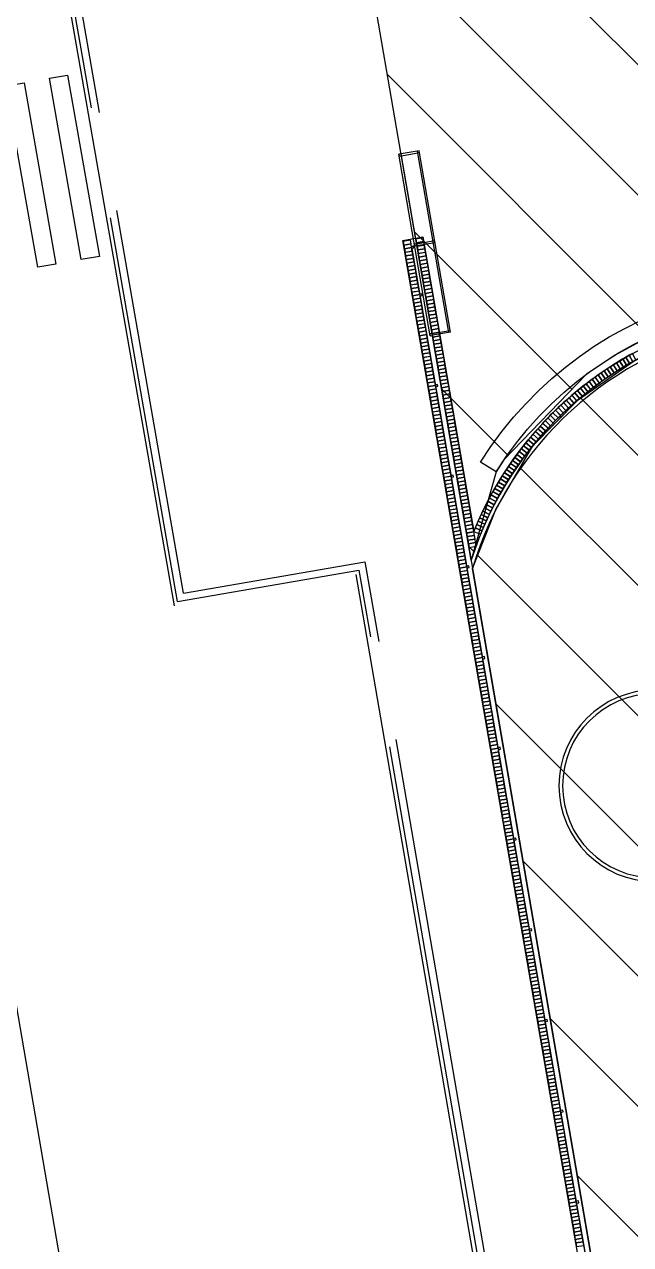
# Model space of a CAD drawing. Header units: inches. Extents: x 542650 to 544515, y 9574150 to 9574595.
# Drawn here: x 544309.77 to 544326.24, y 9574480.24 to 9574513.38 of the extents above; entities that cross this region are included whole.
import ezdxf

# ---------------------------------------------------------------- set-up
doc = ezdxf.new("R2010")
doc.units = ezdxf.units.IN
doc.header["$MEASUREMENT"] = 0
doc.layers.add('I-ARQ', color=8, linetype='Continuous')
doc.layers.add('SANIT', color=3, linetype='Continuous')
pattern_1 = [(315, (1179.8033, 467.0157), (1.76776695297, 1.76776695297), [])]

# ---------------------------------------------------------------- blocks, each defined once
blk = doc.blocks.new('CERCA')
blk.add_lwpolyline([(-0.025, 0), (0.025, 0), (0.025, -0.06), (-0.025, -0.06)], close=True)
blk = doc.blocks.new('PISO TIJOLINHO')
at = {"layer": 'I-ARQ'}
blk.add_lwpolyline([(-0.05, 0), (-0.05, 0.2), (0.05, 0.2), (0.05, 0)], close=True, dxfattribs=at)
blk = doc.blocks.new('BL PRAÇA')
at = {"layer": 'I-ARQ'}
for p, q in [((464371.786, 9295906.647), (464409.46, 9295900.146)), ((464371.933, 9295906.774), (464409.565, 9295900.28)), ((464371.59, 9295906.478), (464418.469, 9295898.388)), ((464404.916, 9295898.19), (464377.127, 9295902.985)), ((464404.718, 9295898.021), (464377.29, 9295902.754)), ((464377.372, 9295902.638), (464409.398, 9295897.112)), ((464412.185, 9295900.917), (464412.451, 9295900.494)), ((464415.978, 9295899.68), (464415.893, 9295899.188)), ((464415.942, 9295899.179), (464416.027, 9295899.672)), ((464415.969, 9295899.631), (464420.896, 9295898.781)), ((464415.978, 9295899.68), (464420.905, 9295898.83)), ((464415.883, 9295899.129), (464420.81, 9295898.278)), ((464415.893, 9295899.188), (464420.82, 9295898.337)), ((464418.332, 9295898.767), (464418.416, 9295899.256)), ((464418.381, 9295898.758), (464418.466, 9295899.251)), ((464418.306, 9295898.619), (464418.332, 9295898.767)), ((464420.771, 9295898.346), (464420.856, 9295898.839)), ((464420.905, 9295898.83), (464420.82, 9295898.337)), ((464409.745, 9295897.356), (464407.577, 9295897.731)), ((464409.514, 9295897.193), (464407.707, 9295897.505)), ((464408.664, 9295892.266), (464409.514, 9295897.193)), ((464408.895, 9295892.429), (464409.745, 9295897.356)), ((464408.895, 9295892.429), (464419.283, 9295890.612)), ((464408.548, 9295892.185), (464430.014, 9295888.432)), ((464408.664, 9295892.266), (464419.085, 9295890.444)), ((464421.943, 9295890.147), (464429.772, 9295888.779)), ((464422.073, 9295889.922), (464429.933, 9295888.547))]:
    blk.add_line(p, q, dxfattribs=at)
for points in [[(464418.306, 9295898.619), (464371.786, 9295906.647), (464368.831, 9296025.977), (464470.316, 9296025.139), (464470.316, 9295889.644), (464428.161, 9295896.919)], [(464418.332, 9295898.767), (464371.933, 9295906.774), (464368.985, 9296025.826), (464470.166, 9296024.99), (464470.166, 9295889.822), (464428.186, 9295897.066)], [(464418.469, 9295898.388), (464418.563, 9295898.93), (464410.564, 9295900.31)], [(464335.895, 9295898.682), (464352.65, 9295895.788), (464361.279, 9295894.675), (464389.002, 9295889.378), (464435.408, 9295881.401), (464442.849, 9295879.982), (464467.587, 9295874.892), (464479.64, 9295872.047), (464490.017, 9295869.647)]]:
    blk.add_lwpolyline(points, dxfattribs=at)
for points in [[(464376.566, 9295924.031, 0.292611), (464380.577, 9295917.765, 0.22027), (464402.963, 9295917.798, -1.066721), (464409.784, 9295900.242, -1.086083)], [(464381.474, 9295917.262, 0.210235), (464403.005, 9295917.708, -1.078096), (464409.565, 9295900.28)]]:
    blk.add_lwpolyline(points, format="xyb", dxfattribs=at)
for points in [[(464391.145, 9295903.103), (464391.179, 9295903.3), (464391.278, 9295903.283), (464391.244, 9295903.086)], [(464391.244, 9295903.086), (464391.278, 9295903.283), (464391.376, 9295903.266), (464391.342, 9295903.069)], [(464391.342, 9295903.069), (464391.376, 9295903.266), (464391.475, 9295903.249), (464391.441, 9295903.052)], [(464391.441, 9295903.052), (464391.475, 9295903.249), (464391.573, 9295903.232), (464391.539, 9295903.035)], [(464391.539, 9295903.035), (464391.573, 9295903.232), (464391.672, 9295903.215), (464391.638, 9295903.018)], [(464391.638, 9295903.018), (464391.672, 9295903.215), (464391.771, 9295903.198), (464391.737, 9295903.001)], [(464391.737, 9295903.001), (464391.771, 9295903.198), (464391.869, 9295903.181), (464391.835, 9295902.984)], [(464391.835, 9295902.984), (464391.869, 9295903.181), (464391.968, 9295903.164), (464391.934, 9295902.967)], [(464391.934, 9295902.967), (464391.968, 9295903.164), (464392.066, 9295903.147), (464392.032, 9295902.95)], [(464392.032, 9295902.95), (464392.066, 9295903.147), (464392.165, 9295903.13), (464392.131, 9295902.933)], [(464392.131, 9295902.933), (464392.165, 9295903.13), (464392.263, 9295903.113), (464392.229, 9295902.916)], [(464392.229, 9295902.916), (464392.263, 9295903.113), (464392.362, 9295903.096), (464392.328, 9295902.899)], [(464392.377, 9295903.093), (464392.328, 9295903.102), (464392.338, 9295903.161), (464392.388, 9295903.152)], [(464392.328, 9295902.899), (464392.362, 9295903.096), (464392.46, 9295903.079), (464392.426, 9295902.882)], [(464392.426, 9295902.882), (464392.46, 9295903.079), (464392.559, 9295903.062), (464392.525, 9295902.865)], [(464392.525, 9295902.865), (464392.559, 9295903.062), (464392.657, 9295903.045), (464392.623, 9295902.848)], [(464392.623, 9295902.848), (464392.657, 9295903.045), (464392.756, 9295903.028), (464392.722, 9295902.831)], [(464392.722, 9295902.831), (464392.756, 9295903.028), (464392.855, 9295903.011), (464392.821, 9295902.814)], [(464392.821, 9295902.814), (464392.855, 9295903.011), (464392.953, 9295902.994), (464392.919, 9295902.797)], [(464392.919, 9295902.797), (464392.953, 9295902.994), (464393.052, 9295902.977), (464393.018, 9295902.78)], [(464393.018, 9295902.78), (464393.052, 9295902.977), (464393.15, 9295902.96), (464393.116, 9295902.763)], [(464393.116, 9295902.763), (464393.15, 9295902.96), (464393.249, 9295902.943), (464393.215, 9295902.746)], [(464393.215, 9295902.746), (464393.249, 9295902.943), (464393.347, 9295902.926), (464393.313, 9295902.729)], [(464393.313, 9295902.729), (464393.347, 9295902.926), (464393.446, 9295902.909), (464393.412, 9295902.712)], [(464393.412, 9295902.712), (464393.446, 9295902.909), (464393.544, 9295902.892), (464393.51, 9295902.695)], [(464393.51, 9295902.695), (464393.544, 9295902.892), (464393.643, 9295902.875), (464393.609, 9295902.678)], [(464393.609, 9295902.678), (464393.643, 9295902.875), (464393.741, 9295902.858), (464393.707, 9295902.661)], [(464393.707, 9295902.661), (464393.741, 9295902.858), (464393.84, 9295902.841), (464393.806, 9295902.644)], [(464393.806, 9295902.644), (464393.84, 9295902.841), (464393.939, 9295902.824), (464393.905, 9295902.627)], [(464393.905, 9295902.627), (464393.939, 9295902.824), (464394.037, 9295902.807), (464394.003, 9295902.61)], [(464394.003, 9295902.61), (464394.037, 9295902.807), (464394.136, 9295902.79), (464394.102, 9295902.593)], [(464394.102, 9295902.593), (464394.136, 9295902.79), (464394.234, 9295902.773), (464394.2, 9295902.576)], [(464394.2, 9295902.576), (464394.234, 9295902.773), (464394.333, 9295902.756), (464394.299, 9295902.559)], [(464394.299, 9295902.559), (464394.333, 9295902.756), (464394.431, 9295902.739), (464394.397, 9295902.542)], [(464394.397, 9295902.542), (464394.431, 9295902.739), (464394.53, 9295902.722), (464394.496, 9295902.525)], [(464394.496, 9295902.525), (464394.53, 9295902.722), (464394.628, 9295902.705), (464394.594, 9295902.508)], [(464394.594, 9295902.508), (464394.628, 9295902.705), (464394.727, 9295902.688), (464394.693, 9295902.491)], [(464394.693, 9295902.491), (464394.727, 9295902.688), (464394.825, 9295902.671), (464394.791, 9295902.474)], [(464394.791, 9295902.474), (464394.825, 9295902.671), (464394.924, 9295902.654), (464394.89, 9295902.457)], [(464394.841, 9295902.668), (464394.792, 9295902.677), (464394.802, 9295902.736), (464394.851, 9295902.727)], [(464394.89, 9295902.457), (464394.924, 9295902.654), (464395.023, 9295902.637), (464394.988, 9295902.44)], [(464394.988, 9295902.44), (464395.023, 9295902.637), (464395.121, 9295902.62), (464395.087, 9295902.423)], [(464395.087, 9295902.423), (464395.121, 9295902.62), (464395.22, 9295902.603), (464395.186, 9295902.406)], [(464395.186, 9295902.406), (464395.22, 9295902.603), (464395.318, 9295902.586), (464395.284, 9295902.389)], [(464395.284, 9295902.389), (464395.318, 9295902.586), (464395.417, 9295902.569), (464395.383, 9295902.372)], [(464395.383, 9295902.372), (464395.417, 9295902.569), (464395.515, 9295902.552), (464395.481, 9295902.355)], [(464395.481, 9295902.355), (464395.515, 9295902.552), (464395.614, 9295902.535), (464395.58, 9295902.338)], [(464395.58, 9295902.338), (464395.614, 9295902.535), (464395.712, 9295902.518), (464395.678, 9295902.321)], [(464395.678, 9295902.321), (464395.712, 9295902.518), (464395.811, 9295902.501), (464395.777, 9295902.304)], [(464395.777, 9295902.304), (464395.811, 9295902.501), (464395.909, 9295902.484), (464395.875, 9295902.287)], [(464395.875, 9295902.287), (464395.909, 9295902.484), (464396.008, 9295902.467), (464395.974, 9295902.27)], [(464395.974, 9295902.27), (464396.008, 9295902.467), (464396.106, 9295902.45), (464396.072, 9295902.253)], [(464396.072, 9295902.253), (464396.106, 9295902.45), (464396.205, 9295902.433), (464396.171, 9295902.236)], [(464396.171, 9295902.236), (464396.205, 9295902.433), (464396.304, 9295902.416), (464396.27, 9295902.219)], [(464396.27, 9295902.219), (464396.304, 9295902.416), (464396.402, 9295902.399), (464396.368, 9295902.202)], [(464396.368, 9295902.202), (464396.402, 9295902.399), (464396.501, 9295902.382), (464396.467, 9295902.185)], [(464396.467, 9295902.185), (464396.501, 9295902.382), (464396.599, 9295902.365), (464396.565, 9295902.168)], [(464396.565, 9295902.168), (464396.599, 9295902.365), (464396.698, 9295902.348), (464396.664, 9295902.151)], [(464396.664, 9295902.151), (464396.698, 9295902.348), (464396.796, 9295902.331), (464396.762, 9295902.134)], [(464396.762, 9295902.134), (464396.796, 9295902.331), (464396.895, 9295902.314), (464396.861, 9295902.117)], [(464396.861, 9295902.117), (464396.895, 9295902.314), (464396.993, 9295902.297), (464396.959, 9295902.1)], [(464396.959, 9295902.1), (464396.993, 9295902.297), (464397.092, 9295902.28), (464397.058, 9295902.083)], [(464397.058, 9295902.083), (464397.092, 9295902.28), (464397.19, 9295902.263), (464397.156, 9295902.066)], [(464397.156, 9295902.066), (464397.19, 9295902.263), (464397.289, 9295902.246), (464397.255, 9295902.049)], [(464397.305, 9295902.243), (464397.255, 9295902.252), (464397.265, 9295902.311), (464397.315, 9295902.302)], [(464397.255, 9295902.049), (464397.289, 9295902.246), (464397.388, 9295902.229), (464397.354, 9295902.032)], [(464397.354, 9295902.032), (464397.388, 9295902.229), (464397.486, 9295902.212), (464397.452, 9295902.015)], [(464397.452, 9295902.015), (464397.486, 9295902.212), (464397.585, 9295902.195), (464397.551, 9295901.998)], [(464397.551, 9295901.998), (464397.585, 9295902.195), (464397.683, 9295902.178), (464397.649, 9295901.981)], [(464397.649, 9295901.981), (464397.683, 9295902.178), (464397.782, 9295902.161), (464397.748, 9295901.964)], [(464397.748, 9295901.964), (464397.782, 9295902.161), (464397.88, 9295902.144), (464397.846, 9295901.947)], [(464397.846, 9295901.947), (464397.88, 9295902.144), (464397.979, 9295902.127), (464397.945, 9295901.93)], [(464397.945, 9295901.93), (464397.979, 9295902.127), (464398.077, 9295902.11), (464398.043, 9295901.913)], [(464398.043, 9295901.913), (464398.077, 9295902.11), (464398.176, 9295902.093), (464398.142, 9295901.896)], [(464398.142, 9295901.896), (464398.176, 9295902.093), (464398.274, 9295902.076), (464398.24, 9295901.879)], [(464398.24, 9295901.879), (464398.274, 9295902.076), (464398.373, 9295902.059), (464398.339, 9295901.862)], [(464398.339, 9295901.862), (464398.373, 9295902.059), (464398.472, 9295902.042), (464398.438, 9295901.845)], [(464398.438, 9295901.845), (464398.472, 9295902.042), (464398.57, 9295902.025), (464398.536, 9295901.828)], [(464398.536, 9295901.828), (464398.57, 9295902.025), (464398.669, 9295902.008), (464398.635, 9295901.811)], [(464398.635, 9295901.811), (464398.669, 9295902.008), (464398.767, 9295901.991), (464398.733, 9295901.794)], [(464398.733, 9295901.794), (464398.767, 9295901.991), (464398.866, 9295901.974), (464398.832, 9295901.777)], [(464398.832, 9295901.777), (464398.866, 9295901.974), (464398.964, 9295901.957), (464398.93, 9295901.76)], [(464398.93, 9295901.76), (464398.964, 9295901.957), (464399.063, 9295901.94), (464399.029, 9295901.743)], [(464399.029, 9295901.743), (464399.063, 9295901.94), (464399.161, 9295901.923), (464399.127, 9295901.726)], [(464399.127, 9295901.726), (464399.161, 9295901.923), (464399.26, 9295901.906), (464399.226, 9295901.709)], [(464399.226, 9295901.709), (464399.26, 9295901.906), (464399.358, 9295901.889), (464399.324, 9295901.692)], [(464399.324, 9295901.692), (464399.358, 9295901.889), (464399.457, 9295901.872), (464399.423, 9295901.675)], [(464399.423, 9295901.675), (464399.457, 9295901.872), (464399.556, 9295901.855), (464399.522, 9295901.658)], [(464399.522, 9295901.658), (464399.556, 9295901.855), (464399.654, 9295901.838), (464399.62, 9295901.641)], [(464399.62, 9295901.641), (464399.654, 9295901.838), (464399.753, 9295901.821), (464399.719, 9295901.624)], [(464399.768, 9295901.818), (464399.719, 9295901.827), (464399.729, 9295901.886), (464399.778, 9295901.877)], [(464399.719, 9295901.624), (464399.753, 9295901.821), (464399.851, 9295901.804), (464399.817, 9295901.607)], [(464399.817, 9295901.607), (464399.851, 9295901.804), (464399.95, 9295901.787), (464399.916, 9295901.59)], [(464399.916, 9295901.59), (464399.95, 9295901.787), (464400.048, 9295901.77), (464400.014, 9295901.573)], [(464400.014, 9295901.573), (464400.048, 9295901.77), (464400.147, 9295901.753), (464400.113, 9295901.556)], [(464400.113, 9295901.556), (464400.147, 9295901.753), (464400.245, 9295901.736), (464400.211, 9295901.539)], [(464400.211, 9295901.539), (464400.245, 9295901.736), (464400.344, 9295901.719), (464400.31, 9295901.522)], [(464400.31, 9295901.522), (464400.344, 9295901.719), (464400.442, 9295901.702), (464400.408, 9295901.505)], [(464400.408, 9295901.505), (464400.442, 9295901.702), (464400.541, 9295901.685), (464400.507, 9295901.488)], [(464400.507, 9295901.488), (464400.541, 9295901.685), (464400.639, 9295901.668), (464400.605, 9295901.471)], [(464412.657, 9295901.482), (464412.538, 9295901.642), (464412.618, 9295901.702), (464412.738, 9295901.541)], [(464412.738, 9295901.541), (464412.617, 9295901.7), (464412.696, 9295901.761), (464412.817, 9295901.602)], [(464412.817, 9295901.602), (464412.694, 9295901.76), (464412.773, 9295901.821), (464412.896, 9295901.663)], [(464412.896, 9295901.663), (464412.772, 9295901.82), (464412.85, 9295901.882), (464412.974, 9295901.725)], [(464400.605, 9295901.471), (464400.639, 9295901.668), (464400.738, 9295901.651), (464400.704, 9295901.454)], [(464400.704, 9295901.454), (464400.738, 9295901.651), (464400.837, 9295901.634), (464400.803, 9295901.437)], [(464400.803, 9295901.437), (464400.837, 9295901.634), (464400.935, 9295901.617), (464400.901, 9295901.42)], [(464400.901, 9295901.42), (464400.935, 9295901.617), (464401.034, 9295901.6), (464401, 9295901.403)], [(464401, 9295901.403), (464401.034, 9295901.6), (464401.132, 9295901.583), (464401.098, 9295901.386)], [(464401.098, 9295901.386), (464401.132, 9295901.583), (464401.231, 9295901.566), (464401.197, 9295901.369)], [(464401.197, 9295901.369), (464401.231, 9295901.566), (464401.329, 9295901.549), (464401.295, 9295901.352)], [(464401.295, 9295901.352), (464401.329, 9295901.549), (464401.428, 9295901.532), (464401.394, 9295901.335)], [(464401.394, 9295901.335), (464401.428, 9295901.532), (464401.526, 9295901.515), (464401.492, 9295901.318)], [(464401.492, 9295901.318), (464401.526, 9295901.515), (464401.625, 9295901.498), (464401.591, 9295901.301)], [(464401.591, 9295901.301), (464401.625, 9295901.498), (464401.723, 9295901.481), (464401.689, 9295901.284)], [(464401.689, 9295901.284), (464401.723, 9295901.481), (464401.822, 9295901.464), (464401.788, 9295901.266)], [(464401.788, 9295901.266), (464401.822, 9295901.464), (464401.921, 9295901.447), (464401.887, 9295901.249)], [(464401.887, 9295901.249), (464401.921, 9295901.447), (464402.019, 9295901.43), (464401.985, 9295901.232)], [(464401.985, 9295901.232), (464402.019, 9295901.43), (464402.118, 9295901.413), (464402.084, 9295901.215)], [(464402.084, 9295901.215), (464402.118, 9295901.413), (464402.216, 9295901.396), (464402.182, 9295901.198)], [(464402.232, 9295901.393), (464402.182, 9295901.401), (464402.193, 9295901.461), (464402.242, 9295901.452)], [(464402.182, 9295901.198), (464402.216, 9295901.396), (464402.315, 9295901.379), (464402.281, 9295901.181)], [(464402.281, 9295901.181), (464402.315, 9295901.379), (464402.413, 9295901.362), (464402.379, 9295901.164)], [(464402.379, 9295901.164), (464402.413, 9295901.362), (464402.512, 9295901.345), (464402.478, 9295901.147)], [(464402.478, 9295901.147), (464402.512, 9295901.345), (464402.61, 9295901.328), (464402.576, 9295901.13)], [(464412.164, 9295901.141), (464412.054, 9295901.308), (464412.138, 9295901.363), (464412.247, 9295901.196)], [(464412.247, 9295901.196), (464412.136, 9295901.362), (464412.22, 9295901.417), (464412.331, 9295901.251)], [(464412.331, 9295901.251), (464412.218, 9295901.416), (464412.3, 9295901.473), (464412.413, 9295901.307)], [(464412.413, 9295901.307), (464412.299, 9295901.471), (464412.381, 9295901.529), (464412.495, 9295901.365)], [(464412.495, 9295901.365), (464412.379, 9295901.527), (464412.46, 9295901.586), (464412.577, 9295901.423)], [(464412.577, 9295901.423), (464412.459, 9295901.584), (464412.54, 9295901.643), (464412.657, 9295901.482)], [(464402.576, 9295901.13), (464402.61, 9295901.328), (464402.709, 9295901.311), (464402.675, 9295901.113)], [(464402.675, 9295901.113), (464402.709, 9295901.311), (464402.807, 9295901.294), (464402.773, 9295901.096)], [(464402.773, 9295901.096), (464402.807, 9295901.294), (464402.906, 9295901.277), (464402.872, 9295901.079)], [(464402.872, 9295901.079), (464402.906, 9295901.277), (464403.005, 9295901.26), (464402.971, 9295901.062)], [(464402.971, 9295901.062), (464403.005, 9295901.26), (464403.103, 9295901.243), (464403.069, 9295901.045)], [(464403.069, 9295901.045), (464403.103, 9295901.243), (464403.202, 9295901.226), (464403.168, 9295901.028)], [(464403.168, 9295901.028), (464403.202, 9295901.226), (464403.3, 9295901.209), (464403.266, 9295901.011)], [(464403.266, 9295901.011), (464403.3, 9295901.209), (464403.399, 9295901.192), (464403.365, 9295900.994)], [(464403.365, 9295900.994), (464403.399, 9295901.192), (464403.497, 9295901.174), (464403.463, 9295900.977)], [(464403.463, 9295900.977), (464403.497, 9295901.174), (464403.596, 9295901.157), (464403.562, 9295900.96)], [(464403.562, 9295900.96), (464403.596, 9295901.157), (464403.694, 9295901.14), (464403.66, 9295900.943)], [(464403.66, 9295900.943), (464403.694, 9295901.14), (464403.793, 9295901.123), (464403.759, 9295900.926)], [(464404.695, 9295900.968), (464404.646, 9295900.976), (464404.656, 9295901.035), (464404.706, 9295901.027)], [(464411.823, 9295900.931), (464411.721, 9295901.103), (464411.807, 9295901.154), (464411.909, 9295900.982)], [(464411.909, 9295900.982), (464411.805, 9295901.153), (464411.89, 9295901.205), (464411.994, 9295901.034)], [(464411.994, 9295901.034), (464411.889, 9295901.204), (464411.974, 9295901.257), (464412.079, 9295901.087)], [(464412.079, 9295901.087), (464411.972, 9295901.256), (464412.056, 9295901.31), (464412.164, 9295901.141)], [(464418.034, 9295890.139), (464417.948, 9295889.646), (464422.873, 9295888.785), (464422.96, 9295889.278)], [(464417.828, 9295888.957), (464417.742, 9295888.464), (464422.667, 9295887.603), (464422.753, 9295888.096)]]:
    blk.add_lwpolyline(points, close=True, dxfattribs=at)
for radius in [2.6, 2.5]:
    blk.add_circle((464403.66, 9295905.223), radius, dxfattribs=at)
for radius, start in [(10.337, 302.2102), (9.837, 302.2102), (9.637, 292.0813)]:
    blk.add_arc((464406.941, 9295909.241), radius, start, 114.9301, dxfattribs=at)
for name, p, rotation in [('PISO TIJOLINHO', (464415.374, 9295904.576), 61.05358560833377), ('PISO TIJOLINHO', (464415.174, 9295904.23), 58.6754621364959), ('PISO TIJOLINHO', (464415.225, 9295904.316), 59.26999300445549), ('PISO TIJOLINHO', (464415.276, 9295904.402), 59.86452387241503), ('PISO TIJOLINHO', (464415.325, 9295904.489), 60.45905474037422), ('PISO TIJOLINHO', (464414.959, 9295903.893), 56.29733866465802), ('PISO TIJOLINHO', (464415.014, 9295903.977), 56.89186953261757), ('PISO TIJOLINHO', (464415.068, 9295904.061), 57.48640040057711), ('PISO TIJOLINHO', (464415.121, 9295904.145), 58.08093126853671), ('PISO TIJOLINHO', (464414.73, 9295903.565), 53.91921519282016), ('PISO TIJOLINHO', (464414.788, 9295903.646), 54.51374606077971), ('PISO TIJOLINHO', (464414.846, 9295903.728), 55.10827692873924), ('PISO TIJOLINHO', (464414.903, 9295903.81), 55.70280779669885), ('PISO TIJOLINHO', (464414.425, 9295903.169), 50.94656085302305), ('PISO TIJOLINHO', (464414.488, 9295903.247), 51.54109172098229), ('PISO TIJOLINHO', (464414.549, 9295903.325), 52.13562258894184), ('PISO TIJOLINHO', (464414.61, 9295903.405), 52.73015345690136), ('PISO TIJOLINHO', (464414.67, 9295903.484), 53.32468432486092), ('PISO TIJOLINHO', (464414.167, 9295902.863), 48.56843738118518), ('PISO TIJOLINHO', (464414.232, 9295902.939), 49.16296824914443), ('PISO TIJOLINHO', (464414.297, 9295903.015), 49.75749911710395), ('PISO TIJOLINHO', (464414.362, 9295903.091), 50.3520299850635), ('PISO TIJOLINHO', (464413.826, 9295902.497), 45.59578304138778), ('PISO TIJOLINHO', (464413.896, 9295902.569), 46.1903139093473), ('PISO TIJOLINHO', (464413.965, 9295902.642), 46.78484477730655), ('PISO TIJOLINHO', (464414.033, 9295902.715), 47.37937564526609), ('PISO TIJOLINHO', (464414.1, 9295902.789), 47.97390651322564), ('PISO TIJOLINHO', (464413.54, 9295902.217), 43.21765956954989), ('PISO TIJOLINHO', (464413.613, 9295902.286), 43.81219043750943), ('PISO TIJOLINHO', (464413.685, 9295902.356), 44.40672130546898), ('PISO TIJOLINHO', (464413.756, 9295902.426), 45.00125217342823), ('PISO TIJOLINHO', (464413.091, 9295901.82), 39.65047436179325), ('PISO TIJOLINHO', (464413.167, 9295901.885), 40.24500522975243), ('PISO TIJOLINHO', (464413.243, 9295901.95), 40.83953609771202), ('PISO TIJOLINHO', (464413.319, 9295902.015), 41.43406696567157), ('PISO TIJOLINHO', (464413.393, 9295902.082), 42.02859783363112), ('PISO TIJOLINHO', (464413.467, 9295902.149), 42.6231287015903), ('PISO TIJOLINHO', (464413.013, 9295901.757), 39.05594349383365), ('PISO TIJOLINHO', (464403.808, 9295900.918), 350.2093500905754), ('PISO TIJOLINHO', (464403.907, 9295900.901), 350.2093500905754), ('PISO TIJOLINHO', (464404.005, 9295900.884), 350.2093500905754), ('PISO TIJOLINHO', (464404.104, 9295900.867), 350.2093500905754), ('PISO TIJOLINHO', (464404.202, 9295900.85), 350.2093500905754), ('PISO TIJOLINHO', (464404.301, 9295900.833), 350.2093500905754), ('PISO TIJOLINHO', (464404.399, 9295900.816), 350.2093500905754), ('PISO TIJOLINHO', (464411.606, 9295900.808), 28.94891873852262), ('PISO TIJOLINHO', (464411.693, 9295900.856), 29.54344960648217), ('PISO TIJOLINHO', (464411.78, 9295900.906), 30.13798047444172), ('PISO TIJOLINHO', (464404.498, 9295900.799), 350.2093500905754), ('PISO TIJOLINHO', (464404.596, 9295900.782), 350.2093500905754), ('PISO TIJOLINHO', (464404.695, 9295900.765), 350.2093500905754), ('PISO TIJOLINHO', (464404.794, 9295900.748), 350.2093500905754), ('PISO TIJOLINHO', (464404.892, 9295900.731), 350.2093500905754), ('PISO TIJOLINHO', (464404.991, 9295900.714), 350.2093500905754), ('PISO TIJOLINHO', (464405.089, 9295900.697), 350.2093500905754), ('PISO TIJOLINHO', (464405.188, 9295900.68), 350.2093500905754), ('PISO TIJOLINHO', (464405.286, 9295900.663), 350.2093500905754), ('PISO TIJOLINHO', (464405.385, 9295900.646), 350.2093500905754), ('PISO TIJOLINHO', (464405.483, 9295900.629), 350.2093500905754), ('PISO TIJOLINHO', (464405.582, 9295900.612), 350.2093500905754), ('PISO TIJOLINHO', (464405.68, 9295900.595), 350.2093500905754), ('PISO TIJOLINHO', (464405.779, 9295900.578), 350.2093500905754), ('PISO TIJOLINHO', (464405.878, 9295900.561), 350.2093500905754), ('PISO TIJOLINHO', (464405.976, 9295900.544), 350.2093500905754), ('PISO TIJOLINHO', (464406.075, 9295900.527), 350.2093500905754), ('PISO TIJOLINHO', (464406.173, 9295900.51), 350.2093500905754), ('PISO TIJOLINHO', (464406.272, 9295900.493), 350.2093500905754), ('PISO TIJOLINHO', (464406.37, 9295900.476), 350.2093500905754), ('PISO TIJOLINHO', (464410.981, 9295900.491), 24.78720266280643), ('PISO TIJOLINHO', (464411.072, 9295900.534), 25.38173353076597), ('PISO TIJOLINHO', (464411.162, 9295900.577), 25.97626439872551), ('PISO TIJOLINHO', (464411.252, 9295900.621), 26.57079526668475), ('PISO TIJOLINHO', (464411.341, 9295900.666), 27.1653261346443), ('PISO TIJOLINHO', (464411.43, 9295900.713), 27.75985700260384), ('PISO TIJOLINHO', (464411.518, 9295900.76), 28.35438787056339), ('PISO TIJOLINHO', (464406.469, 9295900.459), 350.2093500905754), ('PISO TIJOLINHO', (464406.567, 9295900.442), 350.2093500905754), ('PISO TIJOLINHO', (464406.666, 9295900.425), 350.2093500905754), ('PISO TIJOLINHO', (464406.764, 9295900.408), 350.2093500905754), ('PISO TIJOLINHO', (464406.863, 9295900.391), 350.2093500905754), ('PISO TIJOLINHO', (464406.962, 9295900.374), 350.2093500905754), ('PISO TIJOLINHO', (464407.06, 9295900.357), 350.2093500905754), ('PISO TIJOLINHO', (464407.159, 9295900.34), 350.2093500905754), ('CERCA', (464407.134, 9295900.547), 170.2093500904416), ('PISO TIJOLINHO', (464407.257, 9295900.323), 350.2093500905754), ('PISO TIJOLINHO', (464407.356, 9295900.306), 350.2093500905754), ('PISO TIJOLINHO', (464407.454, 9295900.289), 350.2093500905754), ('PISO TIJOLINHO', (464407.553, 9295900.272), 350.2093500905754), ('PISO TIJOLINHO', (464407.651, 9295900.255), 350.2093500905754), ('PISO TIJOLINHO', (464407.75, 9295900.238), 350.2093500905754), ('PISO TIJOLINHO', (464407.848, 9295900.221), 350.2093500905754), ('PISO TIJOLINHO', (464407.947, 9295900.204), 350.2093500905754), ('PISO TIJOLINHO', (464408.046, 9295900.187), 350.2093500905754), ('PISO TIJOLINHO', (464408.144, 9295900.17), 350.2093500905754), ('PISO TIJOLINHO', (464408.243, 9295900.153), 350.2093500905754), ('PISO TIJOLINHO', (464410.214, 9295900.371), 170.2093500816924), ('PISO TIJOLINHO', (464410.312, 9295900.354), 170.2093500816924), ('PISO TIJOLINHO', (464410.411, 9295900.337), 170.2093500816924), ('PISO TIJOLINHO', (464410.615, 9295900.331), 22.40907919096851), ('PISO TIJOLINHO', (464410.707, 9295900.37), 23.00361005892812), ('PISO TIJOLINHO', (464410.799, 9295900.409), 23.59814092688765), ('PISO TIJOLINHO', (464410.89, 9295900.45), 24.19267179484683), ('PISO TIJOLINHO', (464408.341, 9295900.136), 350.2093500905754), ('PISO TIJOLINHO', (464408.44, 9295900.119), 350.2093500905754), ('PISO TIJOLINHO', (464408.538, 9295900.102), 350.2093500905754), ('PISO TIJOLINHO', (464408.637, 9295900.085), 350.2093500905754), ('PISO TIJOLINHO', (464408.735, 9295900.068), 350.2093500905754), ('PISO TIJOLINHO', (464408.834, 9295900.051), 350.2093500905754), ('PISO TIJOLINHO', (464408.932, 9295900.034), 350.2093500905754), ('PISO TIJOLINHO', (464409.031, 9295900.017), 350.2093500905754), ('PISO TIJOLINHO', (464409.13, 9295900), 350.2093500905754), ('PISO TIJOLINHO', (464409.228, 9295899.983), 350.2093500905754), ('PISO TIJOLINHO', (464409.327, 9295899.966), 350.2093500905754), ('PISO TIJOLINHO', (464409.425, 9295899.949), 350.2093500905754), ('PISO TIJOLINHO', (464409.524, 9295899.932), 350.2093500905754), ('CERCA', (464409.598, 9295900.122), 170.2093500904416), ('PISO TIJOLINHO', (464409.622, 9295899.915), 350.2093500905754), ('PISO TIJOLINHO', (464409.721, 9295899.898), 350.2093500905754), ('PISO TIJOLINHO', (464409.819, 9295899.881), 350.2093500905754), ('PISO TIJOLINHO', (464409.918, 9295899.864), 350.2093500905754), ('PISO TIJOLINHO', (464410.016, 9295899.847), 350.2093500905754), ('PISO TIJOLINHO', (464410.115, 9295899.83), 350.2093500905754), ('PISO TIJOLINHO', (464410.213, 9295899.813), 350.2093500905754), ('PISO TIJOLINHO', (464410.51, 9295900.32), 170.2093500816924), ('PISO TIJOLINHO', (464410.608, 9295900.303), 170.2093500816924), ('PISO TIJOLINHO', (464410.707, 9295900.286), 170.2093500816924), ('PISO TIJOLINHO', (464410.805, 9295900.269), 170.2093500816924), ('PISO TIJOLINHO', (464410.904, 9295900.252), 170.2093500816924), ('PISO TIJOLINHO', (464411.002, 9295900.235), 170.2093500816924), ('PISO TIJOLINHO', (464411.101, 9295900.218), 170.2093500816924), ('PISO TIJOLINHO', (464411.199, 9295900.201), 170.2093500816924), ('PISO TIJOLINHO', (464411.298, 9295900.184), 170.2093500816924), ('PISO TIJOLINHO', (464411.396, 9295900.167), 170.2093500816924), ('PISO TIJOLINHO', (464411.495, 9295900.15), 170.2093500816924), ('PISO TIJOLINHO', (464411.594, 9295900.133), 170.2093500816924), ('PISO TIJOLINHO', (464411.692, 9295900.116), 170.2093500816924), ('PISO TIJOLINHO', (464411.791, 9295900.099), 170.2093500816924), ('PISO TIJOLINHO', (464411.889, 9295900.082), 170.2093500816924), ('PISO TIJOLINHO', (464411.988, 9295900.065), 170.2093500816924), ('PISO TIJOLINHO', (464412.086, 9295900.048), 170.2093500816924), ('PISO TIJOLINHO', (464412.185, 9295900.031), 170.2093500816924), ('PISO TIJOLINHO', (464412.283, 9295900.014), 170.2093500816924), ('PISO TIJOLINHO', (464410.312, 9295899.796), 350.2093500905754), ('PISO TIJOLINHO', (464410.411, 9295899.779), 350.2093500905754), ('PISO TIJOLINHO', (464410.509, 9295899.762), 350.2093500905754), ('PISO TIJOLINHO', (464410.608, 9295899.745), 350.2093500905754), ('PISO TIJOLINHO', (464410.706, 9295899.728), 350.2093500905754), ('PISO TIJOLINHO', (464410.805, 9295899.711), 350.2093500905754), ('PISO TIJOLINHO', (464410.903, 9295899.694), 350.2093500905754), ('PISO TIJOLINHO', (464411.002, 9295899.677), 350.2093500905754), ('PISO TIJOLINHO', (464411.1, 9295899.66), 350.2093500905754), ('PISO TIJOLINHO', (464411.199, 9295899.643), 350.2093500905754), ('PISO TIJOLINHO', (464411.297, 9295899.626), 350.2093500905754), ('PISO TIJOLINHO', (464411.396, 9295899.609), 350.2093500905754), ('PISO TIJOLINHO', (464411.495, 9295899.592), 350.2093500905754), ('PISO TIJOLINHO', (464411.593, 9295899.575), 350.2093500905754), ('PISO TIJOLINHO', (464411.692, 9295899.558), 350.2093500905754), ('PISO TIJOLINHO', (464411.79, 9295899.541), 350.2093500905754), ('PISO TIJOLINHO', (464411.889, 9295899.523), 350.2093500905754), ('PISO TIJOLINHO', (464411.987, 9295899.506), 350.2093500905754), ('CERCA', (464412.061, 9295899.697), 170.2093500904416), ('PISO TIJOLINHO', (464412.086, 9295899.489), 350.2093500905754), ('PISO TIJOLINHO', (464412.382, 9295899.997), 170.2093500816924), ('PISO TIJOLINHO', (464412.48, 9295899.98), 170.2093500816924), ('PISO TIJOLINHO', (464412.579, 9295899.963), 170.2093500816924), ('PISO TIJOLINHO', (464412.678, 9295899.946), 170.2093500816924), ('PISO TIJOLINHO', (464412.776, 9295899.928), 170.2093500816924), ('PISO TIJOLINHO', (464412.875, 9295899.911), 170.2093500816924), ('PISO TIJOLINHO', (464412.973, 9295899.894), 170.2093500816924), ('PISO TIJOLINHO', (464413.072, 9295899.877), 170.2093500816924), ('PISO TIJOLINHO', (464413.17, 9295899.86), 170.2093500816924), ('PISO TIJOLINHO', (464413.269, 9295899.843), 170.2093500816924), ('PISO TIJOLINHO', (464413.367, 9295899.826), 170.2093500816924), ('PISO TIJOLINHO', (464413.466, 9295899.809), 170.2093500816924), ('PISO TIJOLINHO', (464413.564, 9295899.792), 170.2093500816924), ('PISO TIJOLINHO', (464413.663, 9295899.775), 170.2093500816924), ('PISO TIJOLINHO', (464413.762, 9295899.758), 170.2093500816924), ('PISO TIJOLINHO', (464413.86, 9295899.741), 170.2093500816924), ('PISO TIJOLINHO', (464413.959, 9295899.724), 170.2093500816924), ('PISO TIJOLINHO', (464414.057, 9295899.707), 170.2093500816924), ('PISO TIJOLINHO', (464414.156, 9295899.69), 170.2093500816924), ('PISO TIJOLINHO', (464414.254, 9295899.673), 170.2093500816924), ('PISO TIJOLINHO', (464412.184, 9295899.472), 350.2093500905754), ('PISO TIJOLINHO', (464412.283, 9295899.455), 350.2093500905754), ('PISO TIJOLINHO', (464412.381, 9295899.438), 350.2093500905754), ('PISO TIJOLINHO', (464412.48, 9295899.421), 350.2093500905754), ('PISO TIJOLINHO', (464412.579, 9295899.404), 350.2093500905754), ('PISO TIJOLINHO', (464412.677, 9295899.387), 350.2093500905754), ('PISO TIJOLINHO', (464412.776, 9295899.37), 350.2093500905754), ('PISO TIJOLINHO', (464412.874, 9295899.353), 350.2093500905754), ('PISO TIJOLINHO', (464412.973, 9295899.336), 350.2093500905754), ('PISO TIJOLINHO', (464413.071, 9295899.319), 350.2093500905754), ('PISO TIJOLINHO', (464413.17, 9295899.302), 350.2093500905754), ('PISO TIJOLINHO', (464413.268, 9295899.285), 350.2093500905754), ('PISO TIJOLINHO', (464413.367, 9295899.268), 350.2093500905754), ('PISO TIJOLINHO', (464413.465, 9295899.251), 350.2093500905754), ('PISO TIJOLINHO', (464413.564, 9295899.234), 350.2093500905754), ('PISO TIJOLINHO', (464413.663, 9295899.217), 350.2093500905754), ('PISO TIJOLINHO', (464413.761, 9295899.2), 350.2093500905754), ('PISO TIJOLINHO', (464413.86, 9295899.183), 350.2093500905754), ('PISO TIJOLINHO', (464413.958, 9295899.166), 350.2093500905754), ('PISO TIJOLINHO', (464414.057, 9295899.149), 350.2093500905754), ('PISO TIJOLINHO', (464414.353, 9295899.656), 170.2093500816924), ('PISO TIJOLINHO', (464414.451, 9295899.639), 170.2093500816924), ('PISO TIJOLINHO', (464414.55, 9295899.622), 170.2093500816924), ('PISO TIJOLINHO', (464414.648, 9295899.605), 170.2093500816924), ('PISO TIJOLINHO', (464414.747, 9295899.588), 170.2093500816924), ('PISO TIJOLINHO', (464414.846, 9295899.571), 170.2093500816924), ('PISO TIJOLINHO', (464414.944, 9295899.554), 170.2093500816924), ('PISO TIJOLINHO', (464415.043, 9295899.537), 170.2093500816924), ('PISO TIJOLINHO', (464415.141, 9295899.52), 170.2093500816924), ('PISO TIJOLINHO', (464415.24, 9295899.503), 170.2093500816924), ('PISO TIJOLINHO', (464415.338, 9295899.486), 170.2093500816924), ('PISO TIJOLINHO', (464415.437, 9295899.469), 170.2093500816924), ('PISO TIJOLINHO', (464415.535, 9295899.452), 170.2093500816924), ('PISO TIJOLINHO', (464415.634, 9295899.435), 170.2093500816924), ('PISO TIJOLINHO', (464415.732, 9295899.418), 170.2093500816924), ('PISO TIJOLINHO', (464415.831, 9295899.401), 170.2093500816924), ('PISO TIJOLINHO', (464415.929, 9295899.384), 170.2093500816924), ('PISO TIJOLINHO', (464416.028, 9295899.367), 170.2093500816924), ('PISO TIJOLINHO', (464416.127, 9295899.35), 170.2093500816924), ('PISO TIJOLINHO', (464414.155, 9295899.132), 350.2093500905754), ('PISO TIJOLINHO', (464414.254, 9295899.115), 350.2093500905754), ('PISO TIJOLINHO', (464414.352, 9295899.098), 350.2093500905754), ('PISO TIJOLINHO', (464414.451, 9295899.081), 350.2093500905754), ('CERCA', (464414.525, 9295899.272), 170.2093500904416), ('PISO TIJOLINHO', (464414.549, 9295899.064), 350.2093500905754), ('PISO TIJOLINHO', (464414.648, 9295899.047), 350.2093500905754), ('PISO TIJOLINHO', (464414.746, 9295899.03), 350.2093500905754), ('PISO TIJOLINHO', (464414.845, 9295899.013), 350.2093500905754), ('PISO TIJOLINHO', (464414.944, 9295898.996), 350.2093500905754), ('PISO TIJOLINHO', (464415.042, 9295898.979), 350.2093500905754), ('PISO TIJOLINHO', (464415.141, 9295898.962), 350.2093500905754), ('PISO TIJOLINHO', (464415.239, 9295898.945), 350.2093500905754), ('PISO TIJOLINHO', (464415.338, 9295898.928), 350.2093500905754), ('PISO TIJOLINHO', (464415.436, 9295898.911), 350.2093500905754), ('PISO TIJOLINHO', (464415.535, 9295898.894), 350.2093500905754), ('PISO TIJOLINHO', (464415.633, 9295898.877), 350.2093500905754), ('PISO TIJOLINHO', (464415.732, 9295898.86), 350.2093500905754), ('PISO TIJOLINHO', (464415.83, 9295898.843), 350.2093500905754), ('PISO TIJOLINHO', (464415.929, 9295898.826), 350.2093500905754), ('CERCA', (464415.907, 9295899.124), 170.20935006368), ('PISO TIJOLINHO', (464416.225, 9295899.333), 170.2093500816924), ('PISO TIJOLINHO', (464416.324, 9295899.316), 170.2093500816924), ('PISO TIJOLINHO', (464416.422, 9295899.299), 170.2093500816924), ('PISO TIJOLINHO', (464416.521, 9295899.282), 170.2093500816924), ('PISO TIJOLINHO', (464416.619, 9295899.265), 170.2093500816924), ('PISO TIJOLINHO', (464416.718, 9295899.248), 170.2093500816924), ('PISO TIJOLINHO', (464416.816, 9295899.231), 170.2093500816924), ('PISO TIJOLINHO', (464416.915, 9295899.214), 170.2093500816924), ('PISO TIJOLINHO', (464417.013, 9295899.197), 170.2093500816924), ('PISO TIJOLINHO', (464417.112, 9295899.18), 170.2093500816924), ('PISO TIJOLINHO', (464417.211, 9295899.163), 170.2093500816924), ('PISO TIJOLINHO', (464417.309, 9295899.146), 170.2093500816924), ('PISO TIJOLINHO', (464417.408, 9295899.129), 170.2093500816924), ('PISO TIJOLINHO', (464417.506, 9295899.112), 170.2093500816924), ('PISO TIJOLINHO', (464417.605, 9295899.095), 170.2093500816924), ('PISO TIJOLINHO', (464417.703, 9295899.078), 170.2093500816924), ('PISO TIJOLINHO', (464417.802, 9295899.061), 170.2093500816924), ('PISO TIJOLINHO', (464417.9, 9295899.044), 170.2093500816924), ('PISO TIJOLINHO', (464417.999, 9295899.027), 170.2093500816924), ('PISO TIJOLINHO', (464418.097, 9295899.01), 170.2093500816924), ('PISO TIJOLINHO', (464416.028, 9295898.809), 350.2093500905754), ('PISO TIJOLINHO', (464416.126, 9295898.792), 350.2093500905754), ('PISO TIJOLINHO', (464416.225, 9295898.775), 350.2093500905754), ('PISO TIJOLINHO', (464416.323, 9295898.758), 350.2093500905754), ('PISO TIJOLINHO', (464416.422, 9295898.741), 350.2093500905754), ('PISO TIJOLINHO', (464416.52, 9295898.724), 350.2093500905754), ('PISO TIJOLINHO', (464416.619, 9295898.707), 350.2093500905754), ('PISO TIJOLINHO', (464416.717, 9295898.69), 350.2093500905754), ('PISO TIJOLINHO', (464416.816, 9295898.673), 350.2093500905754), ('PISO TIJOLINHO', (464416.914, 9295898.656), 350.2093500905754), ('CERCA', (464416.989, 9295898.846), 170.2093500904416), ('PISO TIJOLINHO', (464417.013, 9295898.639), 350.2093500905754), ('PISO TIJOLINHO', (464417.112, 9295898.622), 350.2093500905754), ('PISO TIJOLINHO', (464417.21, 9295898.605), 350.2093500905754), ('PISO TIJOLINHO', (464417.309, 9295898.588), 350.2093500905754), ('PISO TIJOLINHO', (464417.407, 9295898.571), 350.2093500905754), ('PISO TIJOLINHO', (464417.506, 9295898.554), 350.2093500905754), ('PISO TIJOLINHO', (464417.604, 9295898.537), 350.2093500905754), ('PISO TIJOLINHO', (464417.703, 9295898.52), 350.2093500905754), ('PISO TIJOLINHO', (464417.801, 9295898.503), 350.2093500905754), ('PISO TIJOLINHO', (464417.9, 9295898.486), 350.2093500905754), ('PISO TIJOLINHO', (464418.196, 9295898.993), 170.2093500816924), ('PISO TIJOLINHO', (464418.295, 9295898.976), 170.2093500816924), ('CERCA', (464418.282, 9295898.623), 170.2093500904416), ('PISO TIJOLINHO', (464418.393, 9295898.959), 170.2093500816924), ('CERCA', (464418.346, 9295898.703), 170.20935006368), ('PISO TIJOLINHO', (464418.492, 9295898.942), 170.2093500816924), ('PISO TIJOLINHO', (464417.998, 9295898.469), 350.2093500905754), ('PISO TIJOLINHO', (464418.097, 9295898.452), 350.2093500905754), ('PISO TIJOLINHO', (464418.196, 9295898.435), 350.2093500905754), ('PISO TIJOLINHO', (464418.294, 9295898.418), 350.2093500905754), ('PISO TIJOLINHO', (464418.393, 9295898.401), 350.2093500905754), ('CERCA', (464420.785, 9295898.283), 170.20935006368)]:
    blk.add_blockref(name, p, dxfattribs=dict(at, rotation=rotation))

msp = doc.modelspace()

# ---------------------------------------------------------------- hatches: boundary and pattern name
h = msp.add_hatch()
h.set_pattern_fill('ANSI31', color=256, scale=20, angle=270, style=0)
h.set_pattern_definition(pattern_1)
h.paths.add_polyline_path([(544338.933, 9574470.516), (544338.048, 9574471.415), (544336.942, 9574472.062), (544335.791, 9574472.384), (544334.505, 9574472.403), (544333.378, 9574472.128), (544332.342, 9574471.588), (544331.398, 9574470.737), (544330.74, 9574469.733), (544330.346, 9574468.582), (544330.256, 9574467.306), (544330.477, 9574466.133), (544330.999, 9574465.018), (544331.77, 9574464.087), (544332.748, 9574463.376), (544333.943, 9574462.912), (544335.139, 9574462.777), (544339.071, 9574462.777), (544339.081, 9574462.211), (544328.184, 9574462.481), (544321.95, 9574498.606), (544322.583, 9574500.204), (544323.583, 9574501.929), (544324.814, 9574503.186), (544326.344, 9574504.241), (544328.189, 9574505.019), (544329.819, 9574505.356), (544331.626, 9574505.392), (544333.456, 9574505.07), (544335.322, 9574504.325), (544336.701, 9574503.435), (544338.035, 9574502.172), (544339.064, 9574500.736), (544339.841, 9574499.036), (544340.256, 9574497.299), (544340.335, 9574495.476), (544340.065, 9574493.687), (544338.258, 9574488.908), (544337.452, 9574485.733), (544337.04, 9574482.457), (544337.038, 9574479.124), (544337.445, 9574475.857), (544338.247, 9574472.677)])

# ---------------------------------------------------------------- next in the draw order: block references
at = {"layer": 'I-ARQ', "xscale": -1, "rotation": 270}
msp.add_blockref('BL PRAÇA', (-8751578.329, 9110089.041), dxfattribs=at)

# ---------------------------------------------------------------- next in the draw order: hatches: boundary and pattern name
h = msp.add_hatch()
h.set_pattern_fill('ANSI31', color=256, scale=20, angle=270, style=0)
h.set_pattern_definition(pattern_1)
h.paths.add_polyline_path([(544399.419, 9574552.707), (544399.419, 9574545.297), (544337.251, 9574545.297), (544337.251, 9574515.297), (544349.117, 9574503.027), (544349.117, 9574465.807), (544345.701, 9574465.807), (544340.077, 9574468.867), (544337.882, 9574474.75), (544337.188, 9574480.484), (544337.547, 9574485.129), (544338.304, 9574488.383), (544339.35, 9574491.251), (544340.369, 9574494.134), (544340.508, 9574496.862), (544340.002, 9574499.181), (544338.598, 9574501.795), (544337.316, 9574503.184), (544335.764, 9574504.309), (544332.561, 9574505.68), (544331.243, 9574505.814), (544328.872, 9574505.606), (544326.723, 9574504.883), (544325.819, 9574504.399), (544325.047, 9574503.881), (544322.803, 9574501.553), (544322.588, 9574501.226), (544321.912, 9574498.826), (544317.231, 9574525.955), (544318.163, 9574525.526), (544318.53, 9574525.408), (544319.036, 9574525.248), (544319.638, 9574525.118), (544320.282, 9574525.033), (544321.265, 9574525.004), (544322.322, 9574525.11), (544322.99, 9574525.252), (544324.808, 9574525.971), (544325.547, 9574526.429), (544326.164, 9574526.907), (544327.307, 9574528.115), (544328.211, 9574529.616), (544328.592, 9574530.619), (544328.934, 9574532.73), (544328.786, 9574534.476), (544327.757, 9574537.095), (544327.432, 9574537.582), (544325.955, 9574539.13), (544324.482, 9574540.538), (544323.306, 9574542.516), (544322.831, 9574544.136), (544322.727, 9574546.179), (544322.833, 9574546.992), (544323.253, 9574548.47), (544324.459, 9574550.493), (544326.546, 9574552.144), (544327.69, 9574552.608), (544329.701, 9574552.907)])

# ---------------------------------------------------------------- next in the draw order: linework, layer by layer
at = {"layer": 'SANIT'}
for points in [[(544349.117, 9574465.807), (544345.701, 9574465.807), (544340.077, 9574468.867), (544337.882, 9574474.75), (544337.188, 9574480.484), (544337.547, 9574485.129), (544338.304, 9574488.383), (544339.35, 9574491.251), (544340.369, 9574494.134), (544340.508, 9574496.862), (544340.002, 9574499.181), (544338.598, 9574501.795), (544337.316, 9574503.184), (544335.764, 9574504.309), (544332.561, 9574505.68), (544331.243, 9574505.814), (544328.872, 9574505.606), (544326.723, 9574504.883), (544325.819, 9574504.399), (544325.047, 9574503.881), (544322.803, 9574501.553), (544322.588, 9574501.226), (544321.912, 9574498.826), (544317.231, 9574525.955)], [(544328.184, 9574462.481), (544321.95, 9574498.606), (544322.583, 9574500.204), (544323.583, 9574501.929), (544324.814, 9574503.186), (544326.344, 9574504.241), (544328.189, 9574505.019), (544329.819, 9574505.356), (544331.626, 9574505.392), (544333.456, 9574505.07), (544335.322, 9574504.325), (544336.701, 9574503.435), (544338.035, 9574502.172), (544339.064, 9574500.736), (544339.841, 9574499.036), (544340.256, 9574497.299), (544340.335, 9574495.476), (544340.065, 9574493.687), (544338.258, 9574488.908), (544337.452, 9574485.733), (544337.04, 9574482.457), (544337.038, 9574479.124)]]:
    msp.add_lwpolyline(points, dxfattribs=at)

doc.saveas('drawing.dxf')
